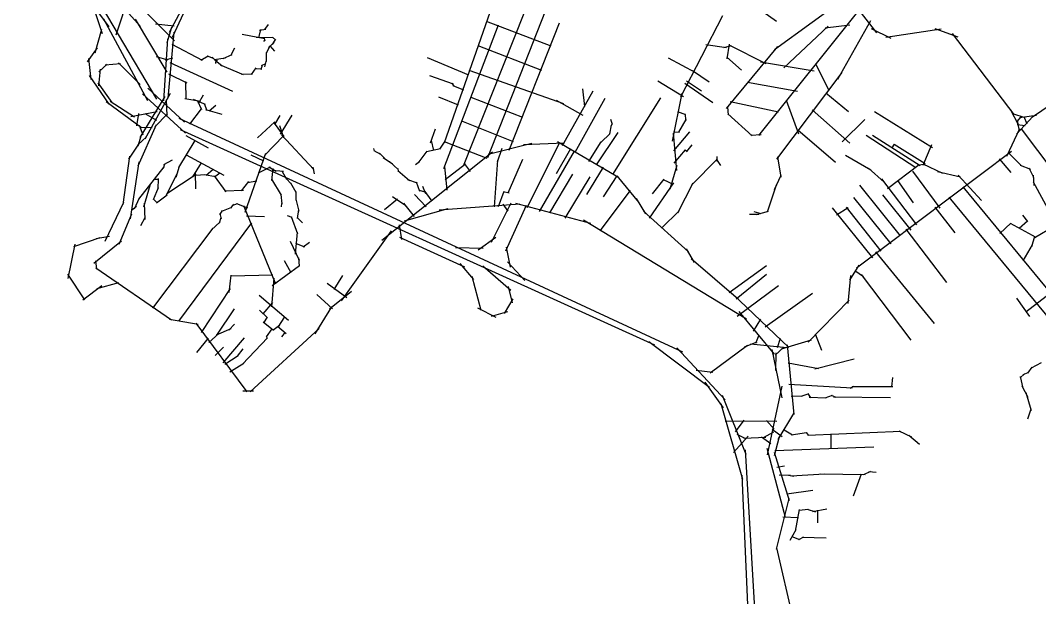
# Model space of a CAD drawing. Header units: inches. Extents: x 723427 to 759408, y 6910722 to 6968430.
# Drawn here: x 741642 to 744859, y 6942384 to 6944207 of the extents above; entities that cross this region are included whole.
import ezdxf

# ---------------------------------------------------------------- set-up
doc = ezdxf.new("R2010")
doc.units = ezdxf.units.IN
doc.header["$MEASUREMENT"] = 0

msp = doc.modelspace()

# ---------------------------------------------------------------- linework, layer by layer
for points in [[(741641.9, 6944629.7), (742127.9, 6944142.3)], [(741642.1, 6944566), (741920.6, 6944186.5)], [(741782.1, 6944455.6), (742020.5, 6944188.2)], [(744165.3, 6944398.3), (744343.5, 6944168.2)], [(741829.7, 6944368), (742071.6, 6943958.7)], [(743040.1, 6943747.4), (743264.5, 6944313.3)], [(741944.6, 6944161.7), (741986.7, 6944290.2)], [(742112.7, 6944170), (742178.2, 6944291.9)], [(742122.5, 6944154.3), (742193.2, 6944308.9)], [(743117.1, 6943773.9), (743325.1, 6944305.4)], [(744022.5, 6944115.6), (744259.7, 6944289)], [(741868.2, 6944260.2), (741900, 6944166.1)], [(743941.6, 6944266.1), (744028.4, 6944204.8)], [(743972.5, 6943843.9), (744293.8, 6944245.1)], [(742980.7, 6943821.7), (743124.3, 6944233.7)], [(743726, 6943965.7), (743859.5, 6944223.2)], [(741903.9, 6944212.1), (742043.5, 6943954.6)], [(742004.6, 6944211.4), (742103.6, 6944043.5)], [(742068, 6944196.1), (742127.7, 6944190.4)], [(742105.4, 6944137.5), (742119.5, 6944185.4)], [(742413.5, 6944178.3), (742425.3, 6944194.4)], [(742978.9, 6943739.4), (743151.2, 6944193)], [(743112.4, 6944204.5), (743315.8, 6944127.2)], [(743184.9, 6943797.2), (743343.2, 6944199.5)], [(744052, 6944057.6), (744191.5, 6944188.9)], [(744182.1, 6944183.9), (744259.7, 6944193.2)], [(744222.1, 6944021.9), (744326.6, 6944207.3)], [(744327.4, 6944182.1), (744389.5, 6944151.6)], [(744528.5, 6944182), (744600.2, 6944154.9)], [(741878, 6944104.7), (741898.6, 6944179.3)], [(742094.3, 6943952.7), (742107, 6944149)], [(742108.4, 6943961.9), (742127.4, 6944170.2)], [(742341.5, 6944163.7), (742413.5, 6944149.6)], [(742385.8, 6944154.5), (742439.3, 6944153.2)], [(742394.2, 6944152.4), (742400.4, 6944178.1)], [(742397.1, 6944176.1), (742416.1, 6944179.7)], [(742411, 6944151.3), (742413.7, 6944142.8)], [(742437.4, 6944153.9), (742447.9, 6944145.3)], [(744373.7, 6944154), (744548.4, 6944180.3)], [(744582.6, 6944166.2), (744777.2, 6943910.2)], [(741853.5, 6944076.3), (741885.4, 6944120.7)], [(742119.5, 6944132.2), (742215.5, 6944081.4)], [(742306.6, 6944096.3), (742319, 6944120.8)], [(742410.1, 6944140.7), (742413.8, 6944145)], [(742418.6, 6944103.6), (742430.1, 6944127.9)], [(742425.4, 6944121.2), (742442.5, 6944137.2)], [(742429.6, 6944127.4), (742444.1, 6944110.1)], [(742438, 6944131.3), (742447.2, 6944147)], [(743085.2, 6944128.1), (743286.6, 6944050.3)], [(743805.6, 6944131.4), (743870.2, 6944122)], [(743862.1, 6944121.7), (743886.7, 6944128.5)], [(743871, 6943928.9), (744032.4, 6944124.9)], [(743872.9, 6944086.3), (743879.8, 6944132.1)], [(743877.6, 6944129.6), (743994.9, 6944070.7)], [(741856.8, 6944087), (741863.9, 6944020.3)], [(742070.9, 6944093.4), (742107, 6944082.9)], [(742098.7, 6944083.1), (742123.3, 6944088.8)], [(742211.9, 6944082), (742234.6, 6944095)], [(742231.7, 6944095.7), (742250.2, 6944088.4)], [(742246.9, 6944090.8), (742260.2, 6944078.7)], [(742253.5, 6944083.5), (742288.8, 6944088.8)], [(742281.9, 6944087.3), (742310.6, 6944099.8)], [(742418.5, 6944077.5), (742419, 6944105.7)], [(742926.3, 6944090.3), (743056.5, 6944035.4)], [(743686.3, 6944089.2), (743772.6, 6944042.9)], [(743871.3, 6944091.3), (743918.1, 6944050.6)], [(741889.5, 6944000.3), (741894.7, 6944053.5)], [(741889.8, 6944044.4), (741916.3, 6944069.1)], [(741909.9, 6944066.7), (741958.3, 6944071.4)], [(741951.1, 6944073.3), (742020, 6944004.6)], [(742114.1, 6944074.8), (742311.3, 6943984.1)], [(742256.6, 6944081.8), (742278.4, 6944064.1)], [(742258.2, 6944080.3), (742264.1, 6944081.2)], [(742259.1, 6944071.4), (742260.1, 6944081.3)], [(742272.9, 6944067.4), (742345.2, 6944036.6)], [(742371.7, 6944036.6), (742386.5, 6944057.3)], [(742382.7, 6944055.5), (742403.9, 6944054)], [(742401.7, 6944052.2), (742405.6, 6944067)], [(742403, 6944065.2), (742417.1, 6944070.7)], [(742413, 6944060.8), (742418.8, 6944081.2)], [(743977.5, 6944076), (744147.6, 6944048.2)], [(744152.2, 6944069.5), (744193.8, 6943985.6)], [(741859.5, 6944033.7), (741920.8, 6943942.3)], [(742109.8, 6944038.3), (742167.6, 6944010.1)], [(742338.4, 6944037.9), (742374.1, 6944038.1)], [(742933.1, 6944033.7), (743007.5, 6944006.4)], [(743057.4, 6944050.3), (743356.4, 6943944.5)], [(743762.9, 6944049.1), (743815.9, 6944013.2)], [(744029.1, 6943769), (744235.9, 6944042.9)], [(741886.7, 6944009.7), (741930.8, 6943947.5)], [(742044.5, 6943993.4), (742159.4, 6943885.4)], [(742163.3, 6944014.4), (742164.1, 6943958.9)], [(743003.6, 6944009.5), (743010.4, 6943999.5)], [(743006.6, 6944001.8), (743040.2, 6943987.5)], [(743416.1, 6943990.8), (743422.7, 6943935.7)], [(743653.4, 6944016.7), (743734.4, 6943967.4)], [(743739.5, 6944008.6), (743827.8, 6943947.9)], [(743744.6, 6944016.2), (743791.6, 6943985)], [(743936.6, 6944011.7), (744094.3, 6943983.5)], [(742020.4, 6943837.1), (742098.4, 6943967.4)], [(742027, 6943975.6), (742162.7, 6943851)], [(742035.3, 6943833.3), (742115.2, 6943977.7)], [(742101.5, 6943956.1), (742104.6, 6943906.8)], [(742160.9, 6943961.1), (742210.5, 6943952)], [(742187.5, 6943958.1), (742225.6, 6943942.7)], [(742199.5, 6943955.7), (742213.4, 6943925.7)], [(742203.9, 6943944.4), (742219.4, 6943972.6)], [(742961.6, 6943965.8), (743023.7, 6943941.1)], [(743063.8, 6943964.9), (743227.2, 6943901.6)], [(743332.8, 6943955.8), (743416.7, 6943908.1)], [(743352.6, 6943812.4), (743449.6, 6943984.5)], [(743392.4, 6943790.7), (743487.6, 6943961.5)], [(743511.6, 6943720.3), (743663.5, 6943962.7)], [(743700.4, 6943826.3), (743730.2, 6943977.1)], [(744184.5, 6943978.1), (744255.6, 6943919.2)], [(744836.4, 6943902.5), (744921.7, 6943960.4)], [(741912.8, 6943950.7), (742024.3, 6943868.8)], [(741925.2, 6943952.3), (742001.7, 6943902.6)], [(742177.1, 6943879.1), (742213.9, 6943928.1)], [(742221.6, 6943945.1), (742230.3, 6943922.2)], [(742226.4, 6943925.7), (742278, 6943910.7)], [(742238.1, 6943921.2), (742259.1, 6943940)], [(743873.6, 6943933.6), (743875.5, 6943908.8)], [(743882.4, 6943951.6), (744035.1, 6943918.2)], [(744058.4, 6943954.9), (744097.5, 6943848.7)], [(744141.3, 6943924.6), (744259.4, 6943820)], [(744765.4, 6943927.3), (744792.6, 6943876.5)], [(741990.8, 6943903.7), (742073.7, 6943919.2)], [(742009.3, 6943874), (742016, 6943913.5)], [(742035, 6943913.6), (742071.9, 6943892.1)], [(742065.8, 6943871.1), (742106.5, 6943912.3)], [(742141.5, 6943898.4), (743731.5, 6943160)], [(742444.8, 6943878.3), (742462, 6943906.7)], [(742463.4, 6943848.1), (742500.1, 6943907.6)], [(743504.6, 6943894.9), (743510.1, 6943879.5)], [(743716, 6943919.7), (743740.9, 6943909.9)], [(743720.2, 6943854.1), (743743.2, 6943893.8)], [(743739.1, 6943912.6), (743742.7, 6943891.6)], [(743874.6, 6943912.6), (743951.5, 6943842.8)], [(744235.3, 6943823.5), (744306.7, 6943894)], [(744338.2, 6943919.9), (744521.2, 6943805.9)], [(744773.6, 6943913.3), (744812.4, 6943900.1)], [(744786.1, 6943847.7), (744837.7, 6943903.6)], [(744787.9, 6943888.1), (744800.1, 6943902.5)], [(744795.6, 6943900.8), (744848.5, 6943908.2)], [(744808.6, 6943904), (744818.4, 6943880.6)], [(742013.2, 6943747.9), (742071.1, 6943878.5)], [(742017.1, 6943876.8), (742028.8, 6943845.3)], [(742021.1, 6943869.8), (742058.2, 6943868.6)], [(742145.8, 6943862.9), (743643, 6943183)], [(742390.6, 6943836.7), (742445.5, 6943887.3)], [(742441.3, 6943886.2), (742473.3, 6943840.3)], [(742459.6, 6943875.2), (742472.5, 6943837.5)], [(742936.8, 6943820.5), (742952, 6943865.2)], [(743034.5, 6943889.7), (743196.8, 6943824.9)], [(743502.4, 6943849.1), (743507.1, 6943876.1)], [(743506.3, 6943873), (743510, 6943880.7)], [(744095.3, 6943861.7), (744214.7, 6943759)], [(744755, 6943778.7), (744796.5, 6943865.6)], [(744788.1, 6943878.3), (744813.5, 6943875.1)], [(744788.4, 6943891), (744793.9, 6943858.3)], [(744800.4, 6943865.2), (745113.5, 6943449.5)], [(742012.4, 6943814.3), (742040.3, 6943839.6)], [(742013.7, 6943811.3), (742024.4, 6943846.1)], [(742142, 6943742.8), (742194, 6943827.8)], [(742163.6, 6943843.4), (742234.9, 6943804.7)], [(742411.9, 6943780.9), (742471.9, 6943843.1)], [(742466.2, 6943845.9), (742568.5, 6943736.6)], [(742938.6, 6943827.9), (742945.9, 6943796.7)], [(743460.6, 6943750.9), (743528.2, 6943853.2)], [(743473.5, 6943821.4), (743502.9, 6943850)], [(743702.4, 6943850.6), (743713.2, 6943733.5)], [(743703.4, 6943855.7), (743722.6, 6943854.5)], [(743704.7, 6943794.9), (743754.3, 6943855.6)], [(743947.6, 6943845.2), (743979.9, 6943847.1)], [(744311.4, 6943844.9), (744468.2, 6943742.8)], [(744331, 6943844.8), (744481.4, 6943749.4)], [(741984.5, 6943769.1), (742017.6, 6943819.9)], [(742756.3, 6943802.2), (742758.5, 6943793.8)], [(742757.2, 6943796), (742778.2, 6943785.1)], [(742923.5, 6943793.2), (742968.3, 6943802.9)], [(742965.5, 6943800.6), (742982.5, 6943826.2)], [(742979.7, 6943824.7), (743113.8, 6943771.9)], [(743118.8, 6943784.3), (743255.9, 6943819.1)], [(743148.2, 6943760.2), (743162.8, 6943804.2)], [(743229.9, 6943815.3), (743358.8, 6943820.2)], [(743241.9, 6943616.2), (743344, 6943822.1)], [(743334.5, 6943724.2), (743379.4, 6943803.1)], [(743337.4, 6943824.9), (743529.5, 6943711.7)], [(743436.1, 6943762.1), (743475.4, 6943823.3)], [(743705.4, 6943756.1), (743740.8, 6943798.1)], [(743740.2, 6943798.2), (743746, 6943793.6)], [(743745.5, 6943793.6), (743762.4, 6943814.1)], [(744393.1, 6943804.3), (744401, 6943816.1)], [(744399.3, 6943815.9), (744498, 6943755.3)], [(744491, 6943750.5), (744518.5, 6943814.8)], [(741966, 6943625.3), (741987.7, 6943778)], [(742094.5, 6943751.6), (742122.2, 6943766.6)], [(742165.5, 6943782.4), (742284.5, 6943718.1)], [(742351.1, 6943601.1), (742416.3, 6943787.4)], [(742368.9, 6943783), (742409.6, 6943763.3)], [(742775, 6943787.5), (742790.7, 6943771.6)], [(742783.1, 6943512.9), (743132.3, 6943792)], [(742787.4, 6943774.1), (742816, 6943754)], [(742900.7, 6943760.3), (742926.1, 6943794.2)], [(743138.3, 6943618.4), (743149, 6943765.7)], [(743181.9, 6943663.1), (743227.9, 6943769)], [(743280.5, 6943604.1), (743390.5, 6943794.6)], [(743760.6, 6943686.5), (743842.1, 6943770.1)], [(743838.8, 6943767.5), (743851.8, 6943748.7)], [(743840.5, 6943763), (743841.3, 6943777.9)], [(744031.1, 6943776.7), (744042.3, 6943712.5)], [(744245.7, 6943781.3), (744325.6, 6943735)], [(744280.8, 6943425.9), (744770.3, 6943794.1)], [(744731.1, 6943769.5), (744768, 6943726.8)], [(744760, 6943790.4), (744801.8, 6943747.8)], [(741989.6, 6943580.5), (742016.8, 6943760.7)], [(742016, 6943642.4), (742096, 6943744.3)], [(742094.1, 6943740.6), (742097.8, 6943754.4)], [(742133.9, 6943712.1), (742143.7, 6943746.4)], [(742186.1, 6943713.4), (742213.3, 6943757.1)], [(742228.4, 6943718.8), (742250.1, 6943737.2)], [(742393.6, 6943725.8), (742431.3, 6943744.4)], [(742426.4, 6943744.8), (742449.6, 6943730.6)], [(742435.4, 6943701.9), (742439.3, 6943739.1)], [(742436.4, 6943733.8), (742472.3, 6943730.6)], [(742467, 6943732.5), (742482.3, 6943705.4)], [(742565.3, 6943744.2), (742568.7, 6943722.9)], [(742806.9, 6943761.2), (742834.1, 6943736.4)], [(742832.9, 6943739.8), (742834.1, 6943731.2)], [(742833, 6943733.5), (742869.8, 6943701.1)], [(742888.6, 6943751.9), (742901.6, 6943761.4)], [(742980, 6943745.5), (742988.3, 6943670.7)], [(742982.2, 6943705), (743046.9, 6943754.3)], [(743042.1, 6943755.4), (743062, 6943729.8)], [(743429.7, 6943657.2), (743482.3, 6943743.6)], [(743693.2, 6943675.4), (743714.6, 6943750.3)], [(744319.1, 6943740.1), (744368.1, 6943695.9)], [(744378.4, 6943676.2), (744478.8, 6943752.3)], [(744457.5, 6943731.1), (744544.1, 6943613.7)], [(744473, 6943750), (744497.6, 6943753.9)], [(744490, 6943754.3), (744552.4, 6943724.9)], [(744536.5, 6943730.4), (744609.5, 6943713.6)], [(744797.2, 6943750.2), (744830.5, 6943737.8)], [(744824.8, 6943741.7), (744839.2, 6943712.2)], [(742063.5, 6943705.5), (742078, 6943705.9)], [(742076.6, 6943674.7), (742077.3, 6943708.4)], [(742101.2, 6943652), (742137.1, 6943722.3)], [(742104.2, 6943660.2), (742197.2, 6943722)], [(742186.8, 6943718), (742233.4, 6943720.8)], [(742193.5, 6943727), (742194.4, 6943675.4)], [(742221.9, 6943720.6), (742258.6, 6943714.1)], [(742253.3, 6943716.5), (742290.5, 6943665.4)], [(742254.3, 6943713), (742271.1, 6943726.1)], [(742339.8, 6943669), (742362.9, 6943698.6)], [(742359.2, 6943695.6), (742388.3, 6943700.9)], [(742434.6, 6943705.8), (742464.7, 6943655.6)], [(742480.6, 6943707.5), (742496.8, 6943691.1)], [(742863.3, 6943704.3), (742894.7, 6943693.9)], [(743313.3, 6943599.1), (743385.6, 6943721.6)], [(743361.8, 6943582.8), (743440.1, 6943712.9)], [(743482.7, 6943650.3), (743525.6, 6943716.1)], [(743524.2, 6943716.3), (743592.8, 6943633.2)], [(743636.5, 6943659.4), (743673.4, 6943705.9)], [(743670.9, 6943704.7), (743702.6, 6943689.8)], [(744021.9, 6943672.8), (744043, 6943718.5)], [(744359.6, 6943706.5), (744469.8, 6943561.3)], [(744409.8, 6943701.4), (744459.6, 6943631.2)], [(744602.2, 6943718.7), (744675.6, 6943638.8)], [(744838.4, 6943718.6), (744840.8, 6943685.7)], [(742031.1, 6943618.9), (742052.4, 6943690.4)], [(742062, 6943641.6), (742077.6, 6943679.3)], [(742286, 6943668.5), (742346.3, 6943671)], [(742494.8, 6943694), (742511.3, 6943665.2)], [(742510.9, 6943666.6), (742511.4, 6943639.4)], [(742891.5, 6943697.1), (742901.5, 6943668.4)], [(742899.4, 6943670.8), (742919.7, 6943665.9)], [(742910.7, 6943684.2), (742920.8, 6943660.4)], [(742915.4, 6943671.2), (742940.9, 6943636.2)], [(743150.6, 6943619), (743168.6, 6943668.1)], [(743166.8, 6943666.8), (743185, 6943663.1)], [(743472.3, 6943542.5), (743567.4, 6943670.2)], [(743627, 6943582.5), (743703.8, 6943693.7)], [(743716.9, 6943599.8), (743765.6, 6943694)], [(744000, 6943602.4), (744027.9, 6943688.4)], [(744290, 6943686.8), (744418.6, 6943526.6)], [(744616.1, 6943681.3), (744894, 6943344.9)], [(744838.2, 6943697.4), (744903.5, 6943577.8)], [(742002.4, 6943611.7), (742018.3, 6943646.8)], [(742060.8, 6943644.1), (742073.7, 6943631.2)], [(742071.2, 6943631.3), (742105.2, 6943656.3)], [(742464, 6943657.5), (742467.2, 6943627.6)], [(742511, 6943642.5), (742521, 6943604.5)], [(742790.9, 6943610.2), (742832.1, 6943643.8)], [(742816.1, 6943651.3), (742858.8, 6943623.1)], [(742885.6, 6943657.2), (742922.2, 6943618.8)], [(743585.4, 6943644.6), (743615.4, 6943596.2)], [(744271.9, 6943648.2), (744388.8, 6943501.6)], [(744363.4, 6943655.9), (744452.2, 6943545.2)], [(744572.2, 6943649.3), (744896.5, 6943256.7)], [(741909.5, 6943510.2), (741968.6, 6943633.4)], [(741992.3, 6943607.5), (742008.8, 6943620.4)], [(742033, 6943629.6), (742034.2, 6943578.8)], [(742271.5, 6943592.9), (742280.1, 6943606.7)], [(742277.7, 6943604.6), (742309.1, 6943617.3)], [(742305.6, 6943614.2), (742315.3, 6943627)], [(742310.3, 6943622.3), (742327.6, 6943629)], [(742323.9, 6943628.6), (742358.2, 6943614.9)], [(742345.8, 6943622.8), (742447.6, 6943375.7)], [(742466.2, 6943618.7), (742467.2, 6943629.1)], [(742516.1, 6943581.5), (742520.5, 6943609.5)], [(742850.8, 6943629.5), (742885, 6943587.6)], [(742854.5, 6943574.4), (742992.2, 6943613.2)], [(742963.6, 6943609), (743217.9, 6943628.1)], [(743128.7, 6943506.9), (743190.7, 6943631)], [(743164.5, 6943626.6), (743180.4, 6943605.2)], [(743174.5, 6943479.3), (743238.9, 6943623.9)], [(743205, 6943630), (743441.6, 6943566.7)], [(743608.6, 6943604.5), (743750.3, 6943476)], [(743665.2, 6943550.6), (743721.5, 6943605.8)], [(743957.1, 6943603.6), (743979.1, 6943597.3)], [(743964.8, 6943594.1), (744003.1, 6943605.1)], [(744203.7, 6943615.2), (744331, 6943457.7)], [(744218.1, 6943593.5), (744254.3, 6943616.5)], [(744248.2, 6943617.3), (744357.4, 6943478)], [(744527.6, 6943617.3), (744590.8, 6943536.4)], [(741953.2, 6943500.1), (741993.6, 6943595.8)], [(742022.3, 6943559.1), (742035.4, 6943585.2)], [(742243.8, 6943544.2), (742272.9, 6943571.1)], [(742270.3, 6943567.5), (742275.2, 6943584.6)], [(742271.6, 6943597.1), (742275.2, 6943580.6)], [(742355.6, 6943590.1), (742412.4, 6943587.7)], [(742483.6, 6943591.3), (742498.5, 6943585.4)], [(742496.7, 6943587.9), (742516.9, 6943533)], [(742515.6, 6943585), (742532.2, 6943567.5)], [(743419.1, 6943577.2), (743933.7, 6943265)], [(743943.4, 6943595.4), (743972.2, 6943595.4)], [(744793.8, 6943551.2), (744821.1, 6943574.5)], [(744804.3, 6943592.6), (744820.5, 6943571.6)], [(742059.7, 6943297.8), (742250, 6943550.9)], [(742141.5, 6943257.5), (742372.1, 6943567.6)], [(742510.3, 6943469), (742516.3, 6943538.7)], [(742655.2, 6943321.1), (742813, 6943542.5)], [(742837.3, 6943561.1), (742844.6, 6943514.8)], [(744436.6, 6943547.4), (744564.4, 6943379.6)], [(744733.7, 6943534.3), (744768.3, 6943566.3)], [(744766.2, 6943566.3), (744847.3, 6943523.1)], [(744841.2, 6943520.5), (744906, 6943558.7)], [(741810.1, 6943493.6), (741893.3, 6943521.4)], [(741874.1, 6943440.6), (741961.5, 6943511.5)], [(741880.7, 6943518.8), (741922.7, 6943525.5)], [(742493.7, 6943509.9), (742521.9, 6943449.6)], [(742534.3, 6943491.8), (742554.7, 6943507)], [(742838.7, 6943522.8), (743043.1, 6943429.1)], [(743086.6, 6943482.4), (743142, 6943522.7)], [(744834.3, 6943493.5), (744844, 6943525.6)], [(741792.9, 6943392.3), (741815.2, 6943500.5)], [(742510.5, 6943503.8), (742538.5, 6943492)], [(743014.8, 6943489.9), (743102.7, 6943488)], [(743174.7, 6943491.3), (743187.6, 6943427.5)], [(743743, 6943485.3), (743768.6, 6943442.4)], [(744340.5, 6943476), (744525.7, 6943250)], [(744806.4, 6943448), (744836.5, 6943498.8)], [(741878.5, 6943447.9), (741881.8, 6943421.6)], [(742474.8, 6943448.7), (742495.1, 6943411.2)], [(742519.6, 6943457.4), (742521.5, 6943430.6)], [(743179.7, 6943444.7), (743233.9, 6943386.2)], [(743758.7, 6943455), (743908, 6943327)], [(741880.2, 6943426.2), (742118.9, 6943261.9)], [(742436.4, 6943369.8), (742523.1, 6943433.2)], [(743028.7, 6943439.4), (743072, 6943388.5)], [(743101.8, 6943432), (743189.7, 6943354.8)], [(743878.9, 6943348.3), (743996.9, 6943432.7)], [(744260.2, 6943387.2), (744289.1, 6943434.5)], [(744275.6, 6943417.3), (744302.6, 6943398.1)], [(741790.5, 6943405.7), (741844.3, 6943324.9)], [(741884, 6943360.1), (741952.7, 6943379.2)], [(742301.1, 6943347.6), (742307.6, 6943402.6)], [(742306, 6943400.3), (742438.4, 6943403.9)], [(742435.9, 6943302.9), (742442.5, 6943392.7)], [(742610.5, 6943377.5), (742672.1, 6943331.7)], [(742632.5, 6943357.8), (742659.3, 6943401.4)], [(743066.8, 6943399.6), (743095.4, 6943291.7)], [(743900.7, 6943328), (743997.3, 6943405.6)], [(744254.4, 6943312.7), (744263.2, 6943401.3)], [(744295.9, 6943404.6), (744452.7, 6943196.8)], [(741839.4, 6943324.7), (741898.5, 6943369.5)], [(742213.8, 6943221.3), (742304.6, 6943360.9)], [(742617.9, 6943296), (742687, 6943352.5)], [(743181.6, 6943367), (743194.3, 6943315.6)], [(743904.3, 6943273.5), (744034.5, 6943369.5)], [(743992.8, 6943239.4), (744142.5, 6943345.7)], [(744815.2, 6943286.7), (744906.4, 6943357.5)], [(742396, 6943339.7), (742487.7, 6943260)], [(742407.8, 6943280.3), (742438.7, 6943316.6)], [(742577.9, 6943341.4), (742627.2, 6943295.7)], [(743170.1, 6943281.2), (743197.2, 6943328)], [(743890, 6943343.4), (744067.2, 6943174.2)], [(744128, 6943190.9), (744257.8, 6943323.5)], [(744785.7, 6943330.4), (744827, 6943272.3)], [(742262.2, 6943213), (742317.5, 6943296.1)], [(742396.8, 6943292.2), (742422, 6943267.8)], [(742572.3, 6943217.7), (742625.4, 6943302.8)], [(743085, 6943299.1), (743142.4, 6943269.7)], [(743128.4, 6943272.6), (743180.1, 6943287.9)], [(743909.7, 6943288.3), (744021.2, 6943152.6)], [(742112.1, 6943264), (742202.7, 6943247.9)], [(742195.4, 6943250.8), (742356.6, 6943034.2)], [(742407.9, 6943255.3), (742440.9, 6943228.5)], [(742410.6, 6943252.1), (742421.4, 6943270.2)], [(742455, 6943238.6), (742477, 6943271.3)], [(743956, 6943225.5), (743979.2, 6943263.4)], [(742237.2, 6943190.3), (742268.3, 6943218.8)], [(742260.9, 6943214.3), (742306.8, 6943234.2)], [(742300, 6943228.5), (742317.8, 6943247.7)], [(742367.5, 6943033.9), (742584.4, 6943234.2)], [(742418.5, 6943207.8), (742436.6, 6943233.3)], [(742438.3, 6943228.6), (742459.7, 6943244.4)], [(742453.8, 6943241), (742480.5, 6943218.8)], [(742467, 6943207.9), (742479, 6943222.4)], [(744150.6, 6943216.9), (744170.9, 6943165.3)], [(742198.8, 6943158.7), (742236.1, 6943203.3)], [(742281.6, 6943125.8), (742348.8, 6943204.7)], [(742343.1, 6943121.2), (742421.5, 6943205.1)], [(742418, 6943209.6), (742421.3, 6943203.8)], [(743625.6, 6943193), (743816.6, 6943049.1)], [(743927, 6943175.8), (743967.8, 6943191.6)], [(743946.1, 6943185.6), (744061.1, 6943174)], [(743963.6, 6943187.8), (743973.9, 6943214.3)], [(744031.9, 6943174.4), (744040.5, 6943203.4)], [(744044.5, 6943170.1), (744138.6, 6943197.8)], [(742256.4, 6943149.3), (742282.5, 6943174.7)], [(742327.5, 6943146.9), (742344.7, 6943170.1)], [(743713.7, 6943173.1), (743866.4, 6943009)], [(743819.1, 6943093.7), (743937, 6943181.2)], [(744013.7, 6943167.7), (744045.4, 6943015.1)], [(744024, 6943149.7), (744050.3, 6943173.9)], [(744026, 6943101.7), (744027.3, 6943157)], [(744062.4, 6943182.4), (744082.6, 6942962.3)], [(742287.4, 6943121), (742329.7, 6943149.1)], [(742302.9, 6943096.8), (742347, 6943124.2)], [(744064.9, 6943125.7), (744161.3, 6943107.4)], [(744149.3, 6943107), (744273.5, 6943138.7)], [(744833.7, 6943110.2), (744864.7, 6943127)], [(743774.7, 6943102.5), (743827, 6943096.3)], [(744797.3, 6943078.2), (744810.9, 6943090.4)], [(744807.1, 6943088.6), (744823.2, 6943094.6)], [(744821.5, 6943093), (744835.4, 6943111.5)], [(743802.1, 6943065), (743859.9, 6942983.6)], [(744067, 6943057.9), (744267.3, 6943047)], [(744392.5, 6943049.4), (744395.5, 6943079.5)], [(744797.7, 6943082.2), (744805.6, 6943045.2)], [(742343.9, 6943037.6), (742377.8, 6943037.6)], [(743856.6, 6943023.1), (743931.5, 6942837.1)], [(744000, 6942835), (744046.7, 6943051.7)], [(744106.4, 6943020.8), (744128.3, 6943028)], [(744126.9, 6943028.3), (744136, 6943015.5)], [(744181.6, 6943014.7), (744205.2, 6943023.2)], [(744201.2, 6943023.5), (744215.2, 6943017.2)], [(744260.4, 6943046), (744271.4, 6943051.6)], [(744266.9, 6943050.7), (744395.3, 6943050.7)], [(744802.7, 6943053), (744822.1, 6943017.7)], [(744815.3, 6943032.1), (744832.2, 6942975.3)], [(743852.6, 6942997.2), (743921.1, 6942757.8)], [(744075, 6943020.8), (744110.2, 6943021.7)], [(744131.1, 6943017.4), (744185.4, 6943015.4)], [(744208.3, 6943018.3), (744388.6, 6943015.9)], [(744033.7, 6942883), (744083.4, 6942965.4)], [(744821.6, 6942949.1), (744832.4, 6942980.2)], [(743866.1, 6942942), (744029.6, 6942941.2)], [(743899.2, 6942907.2), (743926.2, 6942944.5)], [(743996.9, 6942943.7), (744021.5, 6942916.2)], [(743903.1, 6942900.2), (743930.5, 6942886.2)], [(743987.3, 6942889.3), (744019.9, 6942907.5)], [(744014.4, 6942915.9), (744045.9, 6942893.1)], [(744052.3, 6942914.5), (744078.9, 6942898)], [(744075, 6942898.3), (744122.7, 6942905.9)], [(744121.6, 6942906), (744129.7, 6942896.1)], [(744126.8, 6942897.6), (744420.3, 6942909.9)], [(744201.1, 6942853.7), (744201.1, 6942901.1)], [(744414.9, 6942911), (744454.2, 6942891.9)], [(744446.2, 6942897.1), (744479.4, 6942868.4)], [(743892.9, 6942842.1), (743939.3, 6942893.9)], [(743924.9, 6942887.4), (743994.2, 6942891.1)], [(743980.5, 6942892.4), (744010.9, 6942871.2)], [(744022.1, 6942833.1), (744037.5, 6942892.8)], [(743929.1, 6942851.1), (743969.3, 6942170.1)], [(743998.1, 6942856.3), (744056, 6942638)], [(744020.8, 6942843.5), (744068.3, 6942690.6)], [(744023.1, 6942848.9), (744335.6, 6942860)], [(744029.2, 6942796), (744053.5, 6942800.4)], [(743918.9, 6942771.2), (743944.3, 6942192.3)], [(744037.2, 6942771.9), (744072.4, 6942770.3)], [(744066.3, 6942771.2), (744083.1, 6942768)], [(744074.9, 6942768.4), (744179.7, 6942775.5)], [(744167.2, 6942775.2), (744308.7, 6942773)], [(744271.8, 6942705.4), (744296.6, 6942775)], [(744304.1, 6942772.6), (744326.1, 6942783.6)], [(744319.4, 6942782), (744343.4, 6942780.1)], [(744060.6, 6942711.6), (744142.7, 6942723.4)], [(744028, 6942537.1), (744068.1, 6942697.5)], [(744047.9, 6942639.2), (744097.8, 6942636.6)], [(744088.5, 6942593.7), (744101.4, 6942662.2)], [(744100, 6942659.8), (744128.5, 6942663.6)], [(744125.4, 6942663.6), (744151.3, 6942654.6)], [(744142.1, 6942655.8), (744186.8, 6942664.7)], [(744159.1, 6942620.6), (744159.3, 6942660.1)], [(744071.3, 6942565), (744090.2, 6942599.5)], [(744076.7, 6942576.8), (744101.4, 6942567.7)], [(744098.8, 6942568.1), (744114.3, 6942576.5)], [(744109.5, 6942574.5), (744185.2, 6942572.4)], [(744028, 6942541.6), (744079.5, 6942318.4)]]:
    msp.add_lwpolyline(points)

doc.saveas('drawing.dxf')
